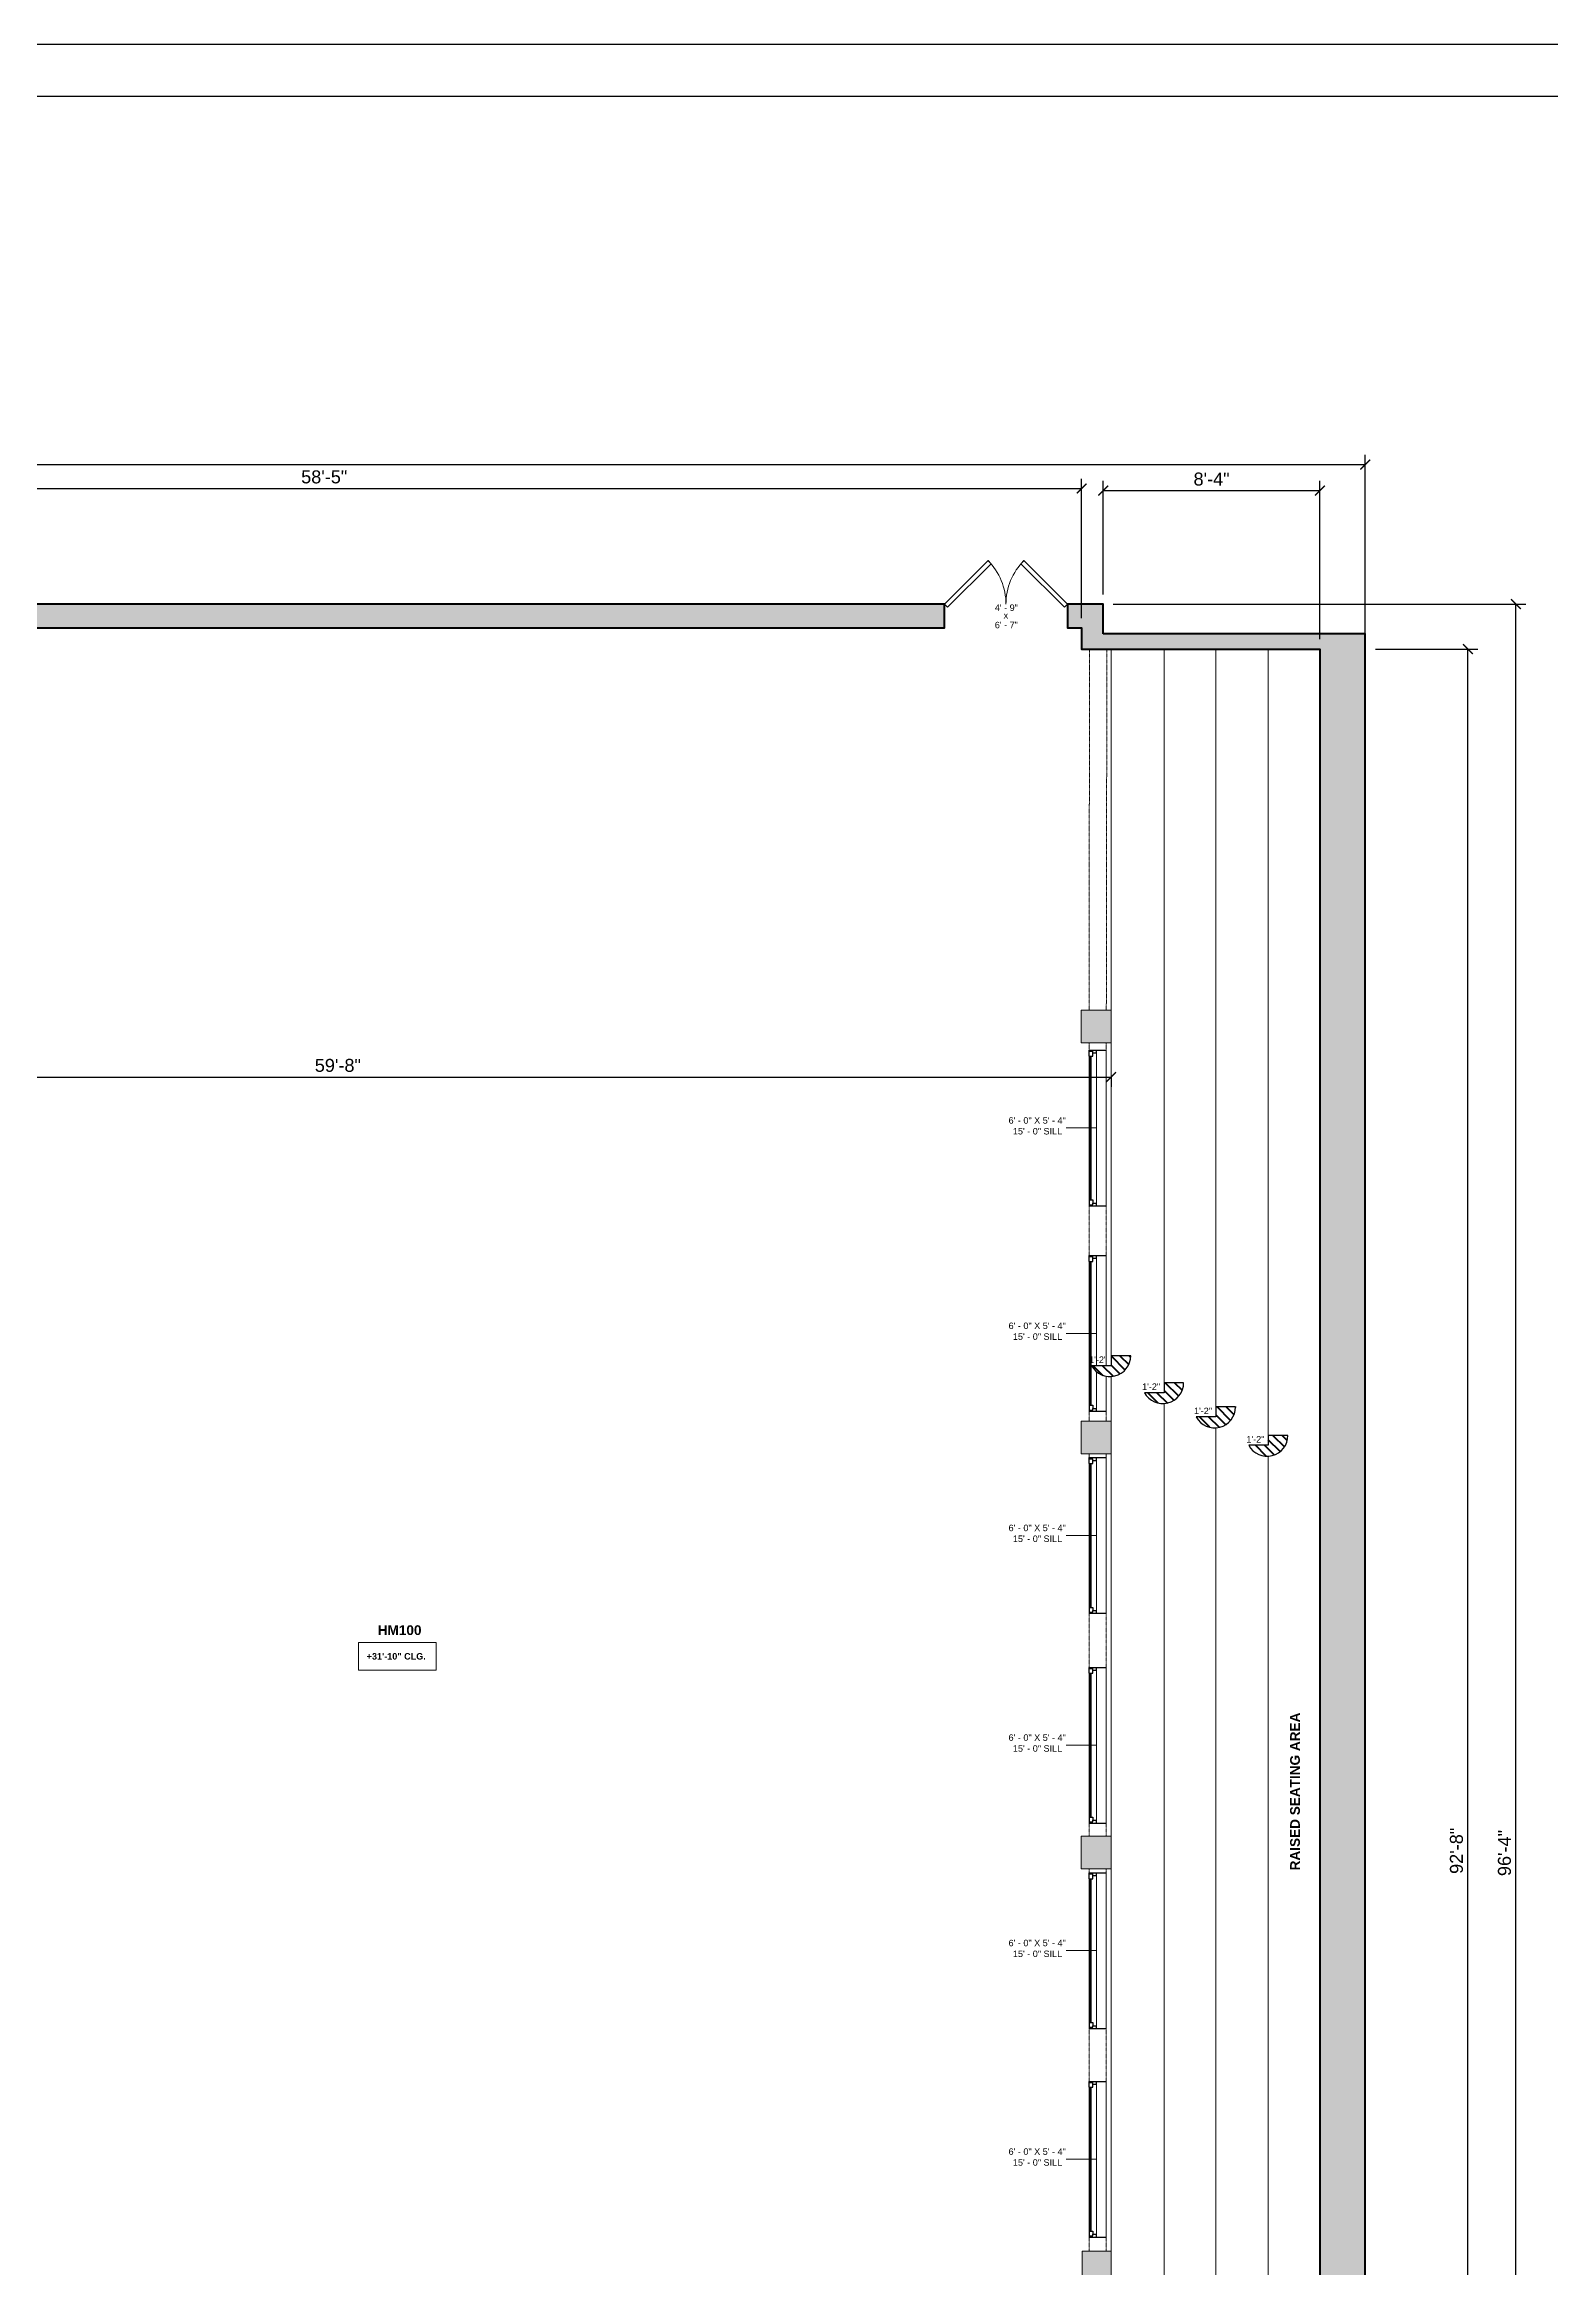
# Model space of a CAD drawing. Header units: inches. Extents: x -2078 to 106214, y -964 to 6385.
# Drawn here: x 73718 to 74415, y 3628 to 4657 of the extents above; entities that cross this region are included whole.
import ezdxf

# ---------------------------------------------------------------- set-up
doc = ezdxf.new("R2010")
doc.units = ezdxf.units.IN
doc.header["$MEASUREMENT"] = 0
doc.linetypes.add('HIDDEN2', pattern=[0.1875, 0.125, -0.0625])
for name, color, linetype, lineweight in [('A-ANNO', 2, 'Continuous', 5), ('A-ANNO-DIMS', 1, 'Continuous', 9), ('A-COLS', 3, 'Continuous', 9), ('A-DETAIL-1', 4, 'Continuous', 40), ('A-DETAIL-2', 20, 'Continuous', 25), ('A-DOOR', 1, 'Continuous', 18), ('A-GENM', 13, 'Continuous', 9), ('A-GLAZ', 2, 'Continuous', 30), ('A-HIDDEN', 2, 'HIDDEN2', 18), ('A-WALL', 3, 'Continuous', 40), ('A-WINDOWS', 2, 'Continuous', 18)]:
    doc.layers.add(name, color=color, linetype=linetype, lineweight=lineweight)
doc.layers.add('A-HATCH', color=9, linetype='Continuous')
doc.layers.add('A-TB', color=7, linetype='Continuous')
doc.styles.add('Arial_1', font='arial.ttf', dxfattribs={"height": 0.0625})
doc.styles.add('Arial_2', font='arial.ttf', dxfattribs={"height": 3})
doc.styles.add('Arial_B', font='arialbd.ttf', dxfattribs={"height": 4.5})
doc.styles.add('Arial_B_1', font='arialbd.ttf', dxfattribs={"height": 3})
doc.styles.add('JC', font='arial.ttf', dxfattribs={"height": 0.125})
doc.dimstyles.new('JC-DIMS', dxfattribs={"dimtxt": 0.125, "dimasz": 0.09375, "dimexe": 0.09375, "dimexo": 0.09375, "dimgap": 0.046875, "dimtad": 1, "dimdec": 1, "dimzin": 0, "dimdsep": 46, "dimlunit": 4, "dimtxsty": 'JC', "dimblk": 'ARCHTICK', "dimcen": 0.09, "dimclrd": 1, "dimclre": 1, "dimclrt": 256, "dimadec": 0, "dimazin": 0, "dimtfac": 1, "dimtdec": 1, "dimtofl": 0, "dimtmove": 1, "dimatfit": 3, "dimfxl": 1, "dimtolj": 1, "dimtzin": 0, "dimarcsym": 0})
pattern_1 = [(135, (73407.1822, 3517.7044), (-2.12132, -2.12132), [])]

# ---------------------------------------------------------------- blocks, each defined once
blk = doc.blocks.new('JC_DOUBLE DOOR - DOUBLE DOOR-1465132-EXISTING FLOOR PLAN _HAMILTON GYM_')
at = {"layer": 'A-DOOR', "lineweight": 30}
for p, q in [((-28.5, 5.5), (-8.3, 25.7)), ((-6.9, 24.2), (-27.1, 4.1)), ((-8.3, 25.7), (-6.9, 24.2)), ((8.3, 25.7), (6.9, 24.2)), ((6.9, 24.2), (27.1, 4.1)), ((28.5, 5.5), (8.3, 25.7)), ((-27.1, 4.1), (-28.5, 5.5)), ((27.1, 4.1), (28.5, 5.5))]:
    blk.add_line(p, q, dxfattribs=at)
at = {"layer": 'A-DOOR', "lineweight": 9}
for centre, start, end in [((-28.5, 5.5), 360, 45), ((28.5, 5.5), 135, 180)]:
    blk.add_arc(centre, 28.5, start, end, dxfattribs=at)
blk = doc.blocks.new('JC_FIXED WINDOW - MUNTIN - FIXED WINDOW-1466922-EXISTING FLOOR PLAN _HAMILTON GYM_')
at = {"layer": 'A-GLAZ'}
for p, q in [((-36, 4), (-36, -4)), ((-33.25, 4), (-36, 4)), ((-36, 0.5), (-34.75, 0.5)), ((-35.5, 4), (-35.5, 2.25)), ((-35.5, 2.25), (-34.75, 2.25)), ((-33.25, 2.25), (-34.75, 2.25)), ((-34.75, 2.25), (-34.75, 0.5)), ((-33.25, 4), (-33.25, 2.25)), ((33.25, 4), (36, 4)), ((33.25, 4), (33.25, 2.25)), ((33.25, 2.25), (35.5, 2.25)), ((34.75, 2.25), (34.75, 0.5)), ((34.75, 0.5), (36, 0.5)), ((35.5, 4), (35.5, 2.25)), ((36, 4), (36, -4))]:
    blk.add_line(p, q, dxfattribs=at)
at = {"layer": 'A-GLAZ', "lineweight": 9}
for p, q in [((34.75, 0.5), (-34.75, 0.5)), ((33.25, 4), (-33.25, 4))]:
    blk.add_line(p, q, dxfattribs=at)
at = {"layer": 'A-GLAZ', "lineweight": 40}
blk.add_line((-33.25, 3.125), (33.25, 3.125), dxfattribs=at)
at = {"layer": 'A-WINDOWS'}
for p, q in [((36, 4), (-36, 4)), ((-36, -4), (36, -4))]:
    blk.add_line(p, q, dxfattribs=at)
blk = doc.blocks.new('JC_FIXED WINDOW - MUNTIN - FIXED WINDOW-V1-EXISTING FLOOR PLAN _HAMILTON GYM_')
at = {"layer": 'A-GLAZ'}
for p, q in [((-36, 4), (-36, -4)), ((-33.3, 4), (-36, 4)), ((-36, 0.5), (-34.8, 0.5)), ((-35.5, 4), (-35.5, 2.2)), ((-35.5, 2.2), (-34.8, 2.2)), ((-33.3, 2.2), (-34.8, 2.2)), ((-34.8, 2.2), (-34.8, 0.5)), ((-33.3, 4), (-33.3, 2.2)), ((33.3, 4), (36, 4)), ((33.3, 4), (33.3, 2.2)), ((33.3, 2.2), (35.5, 2.2)), ((34.8, 2.2), (34.8, 0.5)), ((34.8, 0.5), (36, 0.5)), ((35.5, 4), (35.5, 2.2)), ((36, 4), (36, -4))]:
    blk.add_line(p, q, dxfattribs=at)
at = {"layer": 'A-GLAZ', "lineweight": 9}
for p, q in [((-17.8, 0.5), (-34.8, 0.5)), ((33.3, 4), (-33.3, 4)), ((34.8, 0.5), (-15, 0.5))]:
    blk.add_line(p, q, dxfattribs=at)
at = {"layer": 'A-GLAZ', "lineweight": 40}
blk.add_line((-33.3, 3.1), (33.3, 3.1), dxfattribs=at)
at = {"layer": 'A-WINDOWS'}
for p, q in [((36, 4), (-36, 4)), ((-36, -4), (-19.9, -4)), ((-15, -4), (36, -4))]:
    blk.add_line(p, q, dxfattribs=at)
blk = doc.blocks.new('_ArchTick')
at = {"color": 0, "linetype": 'ByBlock', "const_width": 0.15}
blk.add_lwpolyline([(-0.5, -0.5), (0.5, 0.5)], dxfattribs=at)
blk = doc.blocks.new('*D2746')
at = {"layer": 'A-ANNO-DIMS', "color": 1, "lineweight": -2, "transparency": 16777216}
for p, q in [((73495.9, 4179), (74211.3, 4179)), ((73495.9, 4178.8), (73495.9, 4174.5)), ((74211.3, 4178.8), (74211.3, 4174.5))]:
    blk.add_line(p, q, dxfattribs=at)
at = {"layer": 'Defpoints', "color": 0, "transparency": 16777216}
for p in [(73495.9, 4183.3), (74211.3, 4183.3), (74211.3, 4179)]:
    blk.add_point(p, dxfattribs=at)
at = {"layer": 'A-ANNO-DIMS', "color": 1, "lineweight": -2, "transparency": 16777216, "xscale": 4.5, "yscale": 4.5, "zscale": 4.5, "rotation": 180}
blk.add_blockref('_ArchTick', (73495.9, 4179), dxfattribs=at)
at = {"layer": 'A-ANNO-DIMS', "color": 1, "lineweight": -2, "transparency": 16777216, "xscale": 4.5, "yscale": 4.5, "zscale": 4.5}
blk.add_blockref('_ArchTick', (74211.3, 4179), dxfattribs=at)
at = {"layer": 'A-ANNO-DIMS', "color": 2, "transparency": 16777216, "insert": (73853.6, 4184.4), "char_height": 6, "width": 0.487, "attachment_point": 5, "style": 'JC'}
blk.add_mtext('\\A1;59\'-8"', dxfattribs=at)
blk = doc.blocks.new('*D2749')
at = {"layer": 'A-ANNO-DIMS', "color": 1, "lineweight": -2, "transparency": 16777216}
for p, q in [((73496.9, 4391.3), (73496.9, 4455.8)), ((74197.7, 4391.3), (74197.7, 4455.8)), ((73496.9, 4451.3), (74197.7, 4451.3))]:
    blk.add_line(p, q, dxfattribs=at)
at = {"layer": 'Defpoints', "color": 0, "transparency": 16777216}
for p in [(74197.7, 4451.3), (73496.9, 4386.8), (74197.7, 4386.8)]:
    blk.add_point(p, dxfattribs=at)
at = {"layer": 'A-ANNO-DIMS', "color": 1, "lineweight": -2, "transparency": 16777216, "xscale": 4.5, "yscale": 4.5, "zscale": 4.5, "rotation": 180}
blk.add_blockref('_ArchTick', (73496.9, 4451.3), dxfattribs=at)
at = {"layer": 'A-ANNO-DIMS', "color": 1, "lineweight": -2, "transparency": 16777216, "xscale": 4.5, "yscale": 4.5, "zscale": 4.5}
blk.add_blockref('_ArchTick', (74197.7, 4451.3), dxfattribs=at)
at = {"layer": 'A-ANNO-DIMS', "color": 2, "transparency": 16777216, "insert": (73847.3, 4456.6), "char_height": 6, "width": 0.487, "attachment_point": 5, "style": 'JC'}
blk.add_mtext('\\A1;58\'-5"', dxfattribs=at)
blk = doc.blocks.new('*D2750')
at = {"layer": 'A-ANNO-DIMS', "color": 1, "lineweight": -2, "transparency": 16777216}
for p, q in [((74207.7, 4402.3), (74207.7, 4454.8)), ((74307.9, 4381.5), (74307.9, 4454.8)), ((74207.7, 4450.3), (74307.9, 4450.3))]:
    blk.add_line(p, q, dxfattribs=at)
at = {"layer": 'Defpoints', "color": 0, "transparency": 16777216}
for p in [(74307.9, 4450.3), (74207.7, 4397.8), (74307.9, 4377)]:
    blk.add_point(p, dxfattribs=at)
at = {"layer": 'A-ANNO-DIMS', "color": 1, "lineweight": -2, "transparency": 16777216, "xscale": 4.5, "yscale": 4.5, "zscale": 4.5, "rotation": 180}
blk.add_blockref('_ArchTick', (74207.7, 4450.3), dxfattribs=at)
at = {"layer": 'A-ANNO-DIMS', "color": 1, "lineweight": -2, "transparency": 16777216, "xscale": 4.5, "yscale": 4.5, "zscale": 4.5}
blk.add_blockref('_ArchTick', (74307.9, 4450.3), dxfattribs=at)
at = {"layer": 'A-ANNO-DIMS', "color": 2, "transparency": 16777216, "insert": (74257.8, 4455.6), "char_height": 6, "width": 0.401, "attachment_point": 5, "style": 'JC'}
blk.add_mtext('\\A1;8\'-4"', dxfattribs=at)
blk = doc.blocks.new('*D2751')
at = {"layer": 'A-ANNO-DIMS', "color": 1, "lineweight": -2, "transparency": 16777216}
for p, q in [((72862.7, 4424.6), (72862.7, 4466.8)), ((74328.9, 4381.5), (74328.9, 4466.8)), ((72862.7, 4462.3), (74328.9, 4462.3))]:
    blk.add_line(p, q, dxfattribs=at)
at = {"layer": 'Defpoints', "color": 0, "transparency": 16777216}
for p in [(74328.9, 4462.3), (72862.7, 4420.1), (74328.9, 4377)]:
    blk.add_point(p, dxfattribs=at)
at = {"layer": 'A-ANNO-DIMS', "color": 1, "lineweight": -2, "transparency": 16777216, "xscale": 4.5, "yscale": 4.5, "zscale": 4.5, "rotation": 180}
blk.add_blockref('_ArchTick', (72862.7, 4462.3), dxfattribs=at)
at = {"layer": 'A-ANNO-DIMS', "color": 1, "lineweight": -2, "transparency": 16777216, "xscale": 4.5, "yscale": 4.5, "zscale": 4.5}
blk.add_blockref('_ArchTick', (74328.9, 4462.3), dxfattribs=at)
at = {"layer": 'A-ANNO-DIMS', "color": 2, "transparency": 16777216, "insert": (73595.8, 4467.5), "char_height": 6, "width": 0.574, "attachment_point": 5, "style": 'JC'}
blk.add_mtext('\\A1;122\'-2"', dxfattribs=at)
blk = doc.blocks.new('*D2752')
at = {"layer": 'A-ANNO-DIMS', "color": 1, "lineweight": -2, "transparency": 16777216}
for p, q in [((74333.7, 4377), (74380.9, 4377)), ((74376.4, 3265.2), (74376.4, 4377)), ((74312.4, 3265.2), (74380.9, 3265.2))]:
    blk.add_line(p, q, dxfattribs=at)
at = {"layer": 'Defpoints', "color": 0, "transparency": 16777216}
for p in [(74329.2, 4377), (74376.4, 4377), (74307.9, 3265.2)]:
    blk.add_point(p, dxfattribs=at)
at = {"layer": 'A-ANNO-DIMS', "color": 1, "lineweight": -2, "transparency": 16777216, "xscale": 4.5, "yscale": 4.5, "zscale": 4.5}
for p, rotation in [((74376.4, 4377), 90), ((74376.4, 3265.2), 270)]:
    blk.add_blockref('_ArchTick', p, dxfattribs=dict(at, rotation=rotation))
at = {"layer": 'A-ANNO-DIMS', "color": 2, "transparency": 16777216, "insert": (74371.1, 3821.1), "char_height": 6, "width": 0.487, "attachment_point": 5, "rotation": 90, "style": 'JC'}
blk.add_mtext('\\A1;92\'-8"', dxfattribs=at)
blk = doc.blocks.new('*D2753')
at = {"layer": 'A-ANNO-DIMS', "color": 1, "lineweight": -2, "transparency": 16777216}
for p, q in [((74212.2, 4397.8), (74403.1, 4397.8)), ((74398.6, 3242.4), (74398.6, 4397.8)), ((74214.1, 3242.4), (74403.1, 3242.4))]:
    blk.add_line(p, q, dxfattribs=at)
at = {"layer": 'Defpoints', "color": 0, "transparency": 16777216}
for p in [(74207.7, 4397.8), (74398.6, 4397.8), (74209.6, 3242.4)]:
    blk.add_point(p, dxfattribs=at)
at = {"layer": 'A-ANNO-DIMS', "color": 1, "lineweight": -2, "transparency": 16777216, "xscale": 4.5, "yscale": 4.5, "zscale": 4.5}
for p, rotation in [((74398.6, 4397.8), 90), ((74398.6, 3242.4), 270)]:
    blk.add_blockref('_ArchTick', p, dxfattribs=dict(at, rotation=rotation))
at = {"layer": 'A-ANNO-DIMS', "color": 2, "transparency": 16777216, "insert": (74393.3, 3820.1), "char_height": 6, "width": 0.487, "attachment_point": 5, "rotation": 90, "style": 'JC'}
blk.add_mtext('\\A1;96\'-4"', dxfattribs=at)
blk = doc.blocks.new('JC- existing door Tag_quad - JC- existing door Tag_quad-839775-EXISTING FLOOR PLAN _HAMILTON GYM_')
at = {"layer": 'A-ANNO', "insert": (-0.023, 0.038), "char_height": 0.0625, "width": 0.0505, "attachment_point": 1, "style": 'Arial_1', "bg_fill": 3, "box_fill_scale": 1.25, "bg_fill_color": 256, "bg_fill_true_color": 13158600, "bg_fill_transparency": 0}
blk.add_mtext('x', dxfattribs=at)
blk = doc.blocks.new('JC_TB_48x36 - JC_TB_4836-1441736-Floor Plans')
at = {"layer": 'A-TB'}
for p, q in [((47.997, 24.012), (-0.003, 24.012)), ((47.497, 23.512), (0.747, 23.512))]:
    blk.add_line(p, q, dxfattribs=at)

msp = doc.modelspace()

# ---------------------------------------------------------------- hatches: boundary and pattern name
at = {"layer": 'A-DETAIL-1'}
h = msp.add_hatch(dxfattribs=at)
h.set_pattern_fill('FP_1', color=250, scale=48, style=0, pattern_type=2)
h.set_pattern_definition(pattern_1)
h.paths.add_polyline_path([(74210.99, 4040.458), (74213.096, 4040.753), (74215.087, 4041.501), (74216.866, 4042.668), (74218.347, 4044.195), (74219.457, 4046.009), (74220.143, 4048.023), (74220.372, 4050.138), (74211.295, 4050.138), (74211.295, 4045.515), (74202.218, 4045.515), (74203.431, 4043.767), (74204.996, 4042.327), (74206.839, 4041.265), (74208.87, 4040.632)])
h = msp.add_hatch(dxfattribs=at)
h.set_pattern_fill('FP_1', color=250, scale=48, style=0, pattern_type=2)
h.set_pattern_definition(pattern_1)
h.paths.add_polyline_path([(74235.49, 4027.975), (74237.596, 4028.269), (74239.587, 4029.018), (74241.366, 4030.184), (74242.847, 4031.712), (74243.957, 4033.526), (74244.643, 4035.539), (74244.872, 4037.654), (74235.795, 4037.654), (74235.795, 4033.032), (74226.718, 4033.032), (74227.931, 4031.284), (74229.496, 4029.844), (74231.339, 4028.781), (74233.37, 4028.148)])
h = msp.add_hatch(dxfattribs=at)
h.set_pattern_fill('FP_1', color=250, scale=48, style=0, pattern_type=2)
h.set_pattern_definition(pattern_1)
h.paths.add_polyline_path([(74259.49, 4016.783), (74261.596, 4017.078), (74263.587, 4017.827), (74265.366, 4018.993), (74266.847, 4020.52), (74267.957, 4022.335), (74268.643, 4024.348), (74268.872, 4026.463), (74259.795, 4026.463), (74259.795, 4021.84), (74250.718, 4021.84), (74251.931, 4020.092), (74253.496, 4018.652), (74255.339, 4017.59), (74257.37, 4016.957), (74259.22, 4016.805)])
h = msp.add_hatch(dxfattribs=at)
h.set_pattern_fill('FP_1', color=250, scale=48, style=0, pattern_type=2)
h.set_pattern_definition(pattern_1)
h.paths.add_polyline_path([(74283.74, 4003.622), (74285.846, 4003.917), (74287.837, 4004.665), (74289.616, 4005.832), (74291.097, 4007.359), (74292.207, 4009.173), (74292.893, 4011.187), (74293.122, 4013.302), (74284.045, 4013.302), (74284.045, 4008.679), (74274.968, 4008.679), (74276.181, 4006.931), (74277.746, 4005.491), (74279.589, 4004.429), (74281.62, 4003.796)])

# ---------------------------------------------------------------- linework, layer by layer
at = {"layer": 'A-ANNO', "lineweight": 9}
for p, q in [((74190.608, 4155.484), (74204.608, 4155.484)), ((74190.608, 4060.484), (74204.608, 4060.484)), ((74190.608, 3966.984), (74204.608, 3966.984)), ((74190.608, 3869.984), (74204.608, 3869.984)), ((74190.608, 3774.984), (74204.608, 3774.984)), ((74190.608, 3678.484), (74204.608, 3678.484))]:
    msp.add_line(p, q, dxfattribs=at)
at = {"layer": 'A-ANNO', "flags": 128}
msp.add_lwpolyline([(73863.101, 3917.421), (73899.165, 3917.421), (73899.165, 3904.62), (73863.101, 3904.62)], close=True, dxfattribs=at)
at = {"layer": 'A-DETAIL-2'}
for p, q in [((74211.295, 4045.515), (74202.218, 4045.515)), ((74211.295, 4050.138), (74211.295, 4045.515)), ((74220.372, 4050.138), (74211.295, 4050.138)), ((74235.795, 4033.032), (74226.718, 4033.032)), ((74235.795, 4037.654), (74235.795, 4033.032)), ((74244.872, 4037.654), (74235.795, 4037.654)), ((74259.795, 4021.84), (74250.718, 4021.84)), ((74259.795, 4026.463), (74259.795, 4021.84)), ((74268.872, 4026.463), (74259.795, 4026.463)), ((74284.045, 4013.302), (74284.045, 4008.679)), ((74293.122, 4013.302), (74284.045, 4013.302)), ((74284.045, 4008.679), (74274.968, 4008.679))]:
    msp.add_line(p, q, dxfattribs=at)
for centre in [(74210.713, 4050.113), (74235.213, 4037.63), (74259.213, 4026.439), (74283.463, 4013.277)]:
    msp.add_arc(centre, 9.659, 208.428737, 0.143423, dxfattribs=at)
at = {"layer": 'A-GENM'}
for p, q in [((74235.795, 4376.984), (74235.795, 4037.654)), ((74259.795, 4376.984), (74259.795, 4026.463)), ((74284.045, 4376.984), (74284.045, 4013.302)), ((74211.295, 4050.138), (74211.295, 4194.821)), ((74211.295, 4019.898), (74211.295, 4040.501)), ((74235.795, 4028.017), (74235.795, 3265.151)), ((74259.795, 4016.826), (74259.795, 3265.151)), ((74211.295, 3827.898), (74211.295, 4004.821)), ((74284.045, 4003.665), (74284.045, 3265.151)), ((74211.295, 3635.898), (74211.295, 3812.821))]:
    msp.add_line(p, q, dxfattribs=at)

# ---------------------------------------------------------------- block references
at = {"layer": 'A-WINDOWS', "rotation": 89.99999999999991}
for name, p in [('JC_FIXED WINDOW - MUNTIN - FIXED WINDOW-1466922-EXISTING FLOOR PLAN _HAMILTON GYM_', (74205.108, 4155.484)), ('JC_FIXED WINDOW - MUNTIN - FIXED WINDOW-V1-EXISTING FLOOR PLAN _HAMILTON GYM_', (74205.108, 4060.484)), ('JC_FIXED WINDOW - MUNTIN - FIXED WINDOW-1466922-EXISTING FLOOR PLAN _HAMILTON GYM_', (74205.108, 3966.984)), ('JC_FIXED WINDOW - MUNTIN - FIXED WINDOW-1466922-EXISTING FLOOR PLAN _HAMILTON GYM_', (74205.108, 3869.984)), ('JC_FIXED WINDOW - MUNTIN - FIXED WINDOW-1466922-EXISTING FLOOR PLAN _HAMILTON GYM_', (74205.108, 3774.984)), ('JC_FIXED WINDOW - MUNTIN - FIXED WINDOW-1466922-EXISTING FLOOR PLAN _HAMILTON GYM_', (74205.108, 3678.484))]:
    msp.add_blockref(name, p, dxfattribs=at)

# ---------------------------------------------------------------- texts
at = {"layer": 'A-ANNO', "insert": (74157.523, 4397.63), "char_height": 3, "width": 13.4835, "attachment_point": 1, "style": 'Arial_2', "bg_fill": 3, "box_fill_scale": 1.25, "bg_fill_color": 256, "bg_fill_true_color": 13158600, "bg_fill_transparency": 0}
msp.add_mtext('4\' - 9"', dxfattribs=at)
at = {"layer": 'A-ANNO', "attachment_point": 1}
for s, insert, char_height, width, style in [('6\' - 0" X 5\' - 4"', (74163.887, 4160.472), 3, 33.4815, 'Arial_2'), ('15\' - 0" SILL', (74165.887, 4155.472), 3, 28.482, 'Arial_2'), ('6\' - 0" X 5\' - 4"', (74163.887, 4065.472), 3, 33.4815, 'Arial_2'), ('15\' - 0" SILL', (74165.887, 4060.472), 3, 28.482, 'Arial_2'), ('1\'-2" ', (74201.154, 4049.793), 3, 11.9685, 'Arial_2'), ('1\'-2" ', (74225.654, 4037.31), 3, 11.9685, 'Arial_2'), ('1\'-2" ', (74249.654, 4026.118), 3, 11.9685, 'Arial_2'), ('1\'-2" ', (74273.904, 4012.957), 3, 11.9685, 'Arial_2'), ('6\' - 0" X 5\' - 4"', (74163.887, 3971.972), 3, 33.4815, 'Arial_2'), ('15\' - 0" SILL', (74165.887, 3966.972), 3, 28.482, 'Arial_2'), ('HM100', (73872.031, 3925.443), 4.5, 81.81, 'Arial_B'), ('+31\'-10" CLG.', (73866.941, 3912.581), 3, 34.239, 'Arial_B_1'), ('6\' - 0" X 5\' - 4"', (74163.887, 3874.972), 3, 33.4815, 'Arial_2'), ('15\' - 0" SILL', (74165.887, 3869.972), 3, 28.482, 'Arial_2'), ('6\' - 0" X 5\' - 4"', (74163.887, 3779.972), 3, 33.4815, 'Arial_2'), ('15\' - 0" SILL', (74165.887, 3774.972), 3, 28.482, 'Arial_2'), ('6\' - 0" X 5\' - 4"', (74163.887, 3683.472), 3, 33.4815, 'Arial_2'), ('15\' - 0" SILL', (74165.887, 3678.472), 3, 28.482, 'Arial_2')]:
    msp.add_mtext(s, dxfattribs=dict(at, insert=insert, char_height=char_height, width=width, style=style))
at = {"layer": 'A-ANNO', "insert": (74294.145, 3812.061), "char_height": 4.5, "width": 88.476, "attachment_point": 1, "rotation": 90, "style": 'Arial_B'}
msp.add_mtext('RAISED SEATING AREA', dxfattribs=at)

# ---------------------------------------------------------------- dimensions: what is measured, and where the dimension line sits
at = {"layer": 'A-ANNO-DIMS'}
dim = msp.add_linear_dim(base=(74307.858, 4450.27), p1=(74207.687, 4397.777), p2=(74307.858, 4376.984), dimstyle='JC-DIMS', override={"dimclrt": 2}, dxfattribs=at)
dim.commit()
dim.dimension.update_dxf_attribs({"geometry": '*D2750', "text_midpoint": (74257.772, 4455.584)})
dim = msp.add_linear_dim(base=(74398.588, 4397.777), p1=(74209.608, 3242.401), p2=(74207.687, 4397.777), angle=90, text='96\'-4"', dimstyle='JC-DIMS', override={"dimclrt": 2}, dxfattribs=at)
dim.commit()
dim.dimension.update_dxf_attribs({"geometry": '*D2753', "text_midpoint": (74393.274, 3820.089)})
dim = msp.add_linear_dim(base=(74376.396, 4376.984), p1=(74307.858, 3265.151), p2=(74329.187, 4376.984), angle=90, dimstyle='JC-DIMS', override={"dimclrt": 2}, dxfattribs=at)
dim.commit()
dim.dimension.update_dxf_attribs({"geometry": '*D2752', "text_midpoint": (74371.083, 3821.068)})
dim = msp.add_linear_dim(base=(74211.295, 4179.04), p1=(73495.858, 4183.282), p2=(74211.295, 4183.282), text='59\'-8"', dimstyle='JC-DIMS', override={"dimclrt": 2}, dxfattribs=at)
dim.commit()
dim.dimension.update_dxf_attribs({"geometry": '*D2746', "text_midpoint": (73853.576, 4184.353)})

# ---------------------------------------------------------------- next in the draw order: block references
at = {"layer": 'A-DOOR'}
msp.add_blockref('JC_DOUBLE DOOR - DOUBLE DOOR-1465132-EXISTING FLOOR PLAN _HAMILTON GYM_', (74162.687, 4392.277), dxfattribs=at)

# ---------------------------------------------------------------- next in the draw order: texts
at = {"layer": 'A-ANNO', "insert": (74157.523, 4389.619), "char_height": 3, "width": 13.4835, "attachment_point": 1, "style": 'Arial_2', "bg_fill": 3, "box_fill_scale": 1.25, "bg_fill_color": 256, "bg_fill_true_color": 13158600, "bg_fill_transparency": 0}
msp.add_mtext('6\' - 7"', dxfattribs=at)

# ---------------------------------------------------------------- next in the draw order: hatches: boundary and pattern name
at = {"layer": 'A-HATCH'}
h = msp.add_hatch(color=256, dxfattribs=at)
h.dxf.hatch_style = 1
h.paths.add_polyline_path([(74328.858, 4376.984), (74328.858, 4383.984), (74207.687, 4383.984), (74207.687, 4397.777), (74191.187, 4397.777), (74191.187, 4386.777), (74197.687, 4386.777), (74197.687, 4376.984), (74307.858, 4376.984), (74307.858, 3265.151), (74199.608, 3265.151), (74199.608, 3253.401), (74192.108, 3253.401), (74192.108, 3242.401), (74209.608, 3242.401), (74209.608, 3256.151), (74328.858, 3256.151)])
h.paths.add_polyline_path([(74134.187, 4397.777), (73485.687, 4397.777), (73485.687, 4386.777), (73486.858, 4386.777), (73486.858, 4377.777), (73496.858, 4377.777), (73496.858, 4386.777), (74134.187, 4386.777)])
h.paths.add_polyline_path([(73497.687, 4420.127), (73489.242, 4420.127), (73489.242, 4410.127), (73497.687, 4410.127)])
h.paths.add_polyline_path([(73448.242, 4420.127), (73441.242, 4420.127), (73441.242, 4407.127), (73448.242, 4407.127)])
h.paths.add_polyline_path([(73400.242, 4420.127), (73392.242, 4420.127), (73392.242, 4407.127), (73400.242, 4407.127)])
h.paths.add_polyline_path([(73351.242, 4420.127), (73345.242, 4420.127), (73345.242, 4407.127), (73351.242, 4407.127)])
h.paths.add_polyline_path([(73304.242, 4420.127), (73297.242, 4420.127), (73297.242, 4407.127), (73304.242, 4407.127)])
h.paths.add_polyline_path([(73256.242, 4420.127), (73249.242, 4420.127), (73249.242, 4407.127), (73256.242, 4407.127)])
h.paths.add_polyline_path([(73208.242, 4420.127), (73201.242, 4420.127), (73201.242, 4407.127), (73208.242, 4407.127)])
h.paths.add_polyline_path([(73160.242, 4420.127), (73152.242, 4420.127), (73152.242, 4407.127), (73160.242, 4407.127)])
h.paths.add_polyline_path([(73111.242, 4420.127), (73105.242, 4420.127), (73105.242, 4407.127), (73111.242, 4407.127)])
h.paths.add_polyline_path([(73064.242, 4420.127), (72862.687, 4420.127), (72862.687, 4407.127), (73057.242, 4407.127), (73057.242, 4402.328), (73063.242, 4402.328), (73063.242, 4407.127), (73064.242, 4407.127)])
h.paths.add_polyline_path([(73063.242, 4330.328), (73057.242, 4330.328), (73057.242, 4327.627), (73063.242, 4327.627)])
h.paths.add_polyline_path([(72907.575, 4232.127), (73207.382, 4232.127), (73207.382, 4220.127), (73235.382, 4220.127), (73235.382, 4241.127), (73063.242, 4241.127), (73063.242, 4255.627), (73057.242, 4255.627), (73057.242, 4241.127), (72857.682, 4241.127), (72857.682, 4192.698), (72857.682, 4120.377), (72870.682, 4120.377), (72870.682, 4192.698), (72907.575, 4192.698)])
h.paths.add_polyline_path([(73496.858, 4319.777), (73486.858, 4319.777), (73486.858, 4312.277), (73496.858, 4312.277)])
h.paths.add_polyline_path([(73496.858, 4254.277), (73486.858, 4254.277), (73486.858, 4241.127), (73343.637, 4241.127), (73343.637, 4235.127), (73346.887, 4235.127), (73346.887, 4205.127), (73352.887, 4205.127), (73352.887, 4235.127), (73486.858, 4235.127), (73486.858, 4164.127), (73308.858, 4164.127), (73308.858, 4235.127), (73311.637, 4235.127), (73311.637, 4241.127), (73295.608, 4241.127), (73295.608, 4220.127), (73299.858, 4220.127), (73299.858, 3824.006), (73298.269, 3824.006), (73298.269, 3814.006), (73299.858, 3814.006), (73299.858, 3813.127), (73301.858, 3813.127), (73301.858, 3802.148), (73308.858, 3802.148), (73308.858, 3813.127), (73486.858, 3813.127), (73486.858, 3810.709), (73495.858, 3810.709), (73495.858, 3838.209), (73486.858, 3838.209), (73486.858, 3820.127), (73308.858, 3820.127), (73308.858, 3981.127), (73363.858, 3981.127), (73363.858, 3987.127), (73308.858, 3987.127), (73308.858, 4158.127), (73486.858, 4158.127), (73486.858, 3987.127), (73399.858, 3987.127), (73399.858, 3981.127), (73486.858, 3981.127), (73486.858, 3874.209), (73495.858, 3874.209), (73495.858, 4190.277), (73496.858, 4190.277)])
h.paths.add_polyline_path([(72870.682, 4078.377), (72857.682, 4078.377), (72857.682, 4072.377), (72870.682, 4072.377)])
h.paths.add_polyline_path([(72870.682, 4030.377), (72857.682, 4030.377), (72857.682, 4023.487), (72870.682, 4023.487)])
h.paths.add_polyline_path([(72870.682, 3981.487), (72857.682, 3981.487), (72857.682, 3976.487), (72870.682, 3976.487)])
h.paths.add_polyline_path([(72870.682, 3934.487), (72857.682, 3934.487), (72857.682, 3928.487), (72870.682, 3928.487)])
h.paths.add_polyline_path([(72870.682, 3886.487), (72857.682, 3886.487), (72857.682, 3814.006), (73217.4, 3814.006), (73217.4, 3747.588), (73301.858, 3747.588), (73301.858, 3558.323), (73308.858, 3558.323), (73308.858, 3588.127), (73486.858, 3588.127), (73486.858, 3478.001), (73450.858, 3478.001), (73450.858, 3470.001), (73486.858, 3470.001), (73486.858, 3396.638), (73495.858, 3396.638), (73495.858, 3774.709), (73486.858, 3774.709), (73486.858, 3662.127), (73456.529, 3662.127), (73456.529, 3663.127), (73436.582, 3663.127), (73436.582, 3657.127), (73486.858, 3657.127), (73486.858, 3599.127), (73395.858, 3599.127), (73395.858, 3657.127), (73404.582, 3657.127), (73404.582, 3663.127), (73395.858, 3663.127), (73395.858, 3711.323), (73390.858, 3711.323), (73390.858, 3634.823), (73390.858, 3631.823), (73390.858, 3599.127), (73353.401, 3599.127), (73353.401, 3631.823), (73353.401, 3634.823), (73347.401, 3634.823), (73347.401, 3631.823), (73347.401, 3599.127), (73308.858, 3599.127), (73308.858, 3631.823), (73308.858, 3634.823), (73308.858, 3766.148), (73301.858, 3766.148), (73301.858, 3754.588), (73225.4, 3754.588), (73225.4, 3814.006), (73226.269, 3814.006), (73226.269, 3824.006), (72870.682, 3824.006)])
h.paths.add_polyline_path([(72870.682, 3790.987), (72857.682, 3790.987), (72857.682, 3783.453), (72870.682, 3783.453)], flags=17)
h.paths.add_polyline_path([(72870.682, 3743.453), (72857.682, 3743.453), (72857.682, 3735.453), (72870.682, 3735.453)])
h.paths.add_polyline_path([(72870.682, 3695.453), (72857.682, 3695.453), (72857.682, 3686.953), (72870.682, 3686.953)])
h.paths.add_polyline_path([(72870.682, 3646.953), (72857.682, 3646.953), (72857.682, 3533.006), (72821.858, 3533.006), (72821.858, 3480.756), (72827.858, 3480.756), (72827.858, 3527.006), (72857.682, 3527.006), (72870.682, 3527.006)])
h.paths.add_polyline_path([(72827.858, 3438.756), (72821.858, 3438.756), (72821.858, 3432.167), (72827.858, 3432.167)])
h.paths.add_polyline_path([(72827.858, 3390.167), (72821.858, 3390.167), (72821.858, 3383.382), (72827.858, 3383.382)])
h.paths.add_polyline_path([(72827.858, 3341.382), (72821.858, 3341.382), (72821.858, 3335.407), (72827.858, 3335.407)])
h.paths.add_polyline_path([(72827.858, 3293.407), (72821.858, 3293.407), (72821.858, 3240.001), (72827.858, 3240.001), (72840.987, 3240.001), (72935.858, 3240.001), (72935.858, 3248.001), (72840.987, 3248.001), (72827.858, 3248.001)])
h.paths.add_polyline_path([(73049.608, 3248.001), (73027.858, 3248.001), (73027.858, 3240.001), (73049.608, 3240.001)])
h.paths.add_polyline_path([(73167.108, 3248.001), (73140.608, 3248.001), (73140.608, 3240.001), (73167.108, 3240.001)])
h.paths.add_polyline_path([(73308.858, 3525.323), (73301.858, 3525.323), (73301.858, 3480.001), (73117.858, 3480.001), (73117.858, 3455.001), (73125.858, 3455.001), (73125.858, 3472.001), (73301.858, 3472.001), (73301.858, 3470.001), (73375.108, 3470.001), (73375.108, 3465.251), (73381.108, 3465.251), (73381.108, 3470.001), (73417.858, 3470.001), (73417.858, 3478.001), (73308.858, 3478.001)], flags=17)
h.paths.add_polyline_path([(73495.858, 3339.638), (73486.858, 3339.638), (73486.858, 3283.638), (73480.465, 3283.638), (73480.465, 3275.638), (73486.858, 3275.638), (73486.858, 3242.401), (74134.108, 3242.401), (74134.108, 3253.401), (73495.858, 3253.401)])
h.paths.add_polyline_path([(74211.295, 3443.898), (74197.94, 3443.898), (74197.94, 3428.821), (74211.295, 3428.821)], flags=17)
h.paths.add_polyline_path([(74211.295, 3635.898), (74197.94, 3635.898), (74197.94, 3620.821), (74211.295, 3620.821)], flags=17)
h.paths.add_polyline_path([(74211.295, 3827.898), (74197.44, 3827.898), (74197.44, 3812.821), (74211.295, 3812.821)], flags=17)
h.paths.add_polyline_path([(74211.295, 4019.898), (74197.44, 4019.898), (74197.44, 4004.821), (74211.295, 4004.821)], flags=17)
h.paths.add_polyline_path([(74211.295, 4209.898), (74197.44, 4209.898), (74197.44, 4194.821), (74211.295, 4194.821)], flags=17)
h.paths.add_polyline_path([(73258.108, 3248.001), (73258.108, 3240.001), (73416.858, 3240.001), (73416.858, 3275.638), (73423.465, 3275.638), (73423.465, 3283.638), (73416.858, 3283.638), (73416.858, 3400.001), (73381.108, 3400.001), (73381.108, 3405.251), (73375.108, 3405.251), (73375.108, 3400.001), (73341.084, 3400.001), (73341.084, 3393.001), (73411.858, 3393.001), (73411.858, 3248.001)])
h.paths.add_polyline_path([(73240.858, 3248.001), (73240.858, 3393.001), (73308.084, 3393.001), (73308.084, 3400.001), (73125.858, 3400.001), (73125.858, 3419.001), (73117.858, 3419.001), (73117.858, 3393.001), (73232.858, 3393.001), (73232.858, 3248.001)])

# ---------------------------------------------------------------- next in the draw order: dimensions: what is measured, and where the dimension line sits
at = {"layer": 'A-ANNO-DIMS'}
for base, p1, p2, picture, middle in [((74328.858, 4462.27), (72862.687, 4420.127), (74328.858, 4376.984), '*D2751', (73595.772, 4467.533)), ((74197.687, 4451.27), (73496.858, 4386.777), (74197.687, 4386.777), '*D2749', (73847.272, 4456.584))]:
    dim = msp.add_linear_dim(base=base, p1=p1, p2=p2, dimstyle='JC-DIMS', override={"dimclrt": 2}, dxfattribs=at)
    dim.commit()
    dim.dimension.update_dxf_attribs({"geometry": picture, "text_midpoint": middle})

# ---------------------------------------------------------------- next in the draw order: block references
at = {"layer": 'A-ANNO', "xscale": 48, "yscale": 48, "zscale": 48}
msp.add_blockref('JC- existing door Tag_quad - JC- existing door Tag_quad-839775-EXISTING FLOOR PLAN _HAMILTON GYM_', (74162.687, 4392.277), dxfattribs=at)

# ---------------------------------------------------------------- next in the draw order: block references
at = {"layer": 'A-TB', "xscale": 48, "yscale": 48, "zscale": 48}
msp.add_blockref('JC_TB_48x36 - JC_TB_4836-1441736-Floor Plans', (72566.03, 3504.063), dxfattribs=at)

# ---------------------------------------------------------------- next in the draw order: linework, layer by layer
at = {"layer": 'A-COLS'}
for points in [[(74197.44, 4209.898), (74197.44, 4194.821), (74211.295, 4194.821), (74211.295, 4209.898)], [(74197.44, 4019.898), (74197.44, 4004.821), (74211.295, 4004.821), (74211.295, 4019.898)], [(74197.44, 3827.898), (74197.44, 3812.821), (74211.295, 3812.821), (74211.295, 3827.898)], [(74197.94, 3635.898), (74197.94, 3620.821), (74211.295, 3620.821), (74211.295, 3635.898)]]:
    msp.add_lwpolyline(points, close=True, dxfattribs=at)
at = {"layer": 'A-GENM'}
msp.add_lwpolyline([(74211.295, 4209.898), (74211.295, 4376.984)], dxfattribs=at)
at = {"layer": 'A-HIDDEN'}
for points in [[(74201.108, 4209.898), (74201.354, 4376.984)], [(74209.108, 4209.898), (74209.354, 4376.984)], [(74201.108, 4191.484), (74201.108, 4194.821)], [(74209.108, 4191.484), (74209.108, 4194.821)], [(74201.108, 4119.484), (74201.108, 4096.484)], [(74209.108, 4119.484), (74209.108, 4096.484)], [(74201.108, 4024.484), (74201.108, 4019.898)], [(74209.108, 4024.484), (74209.108, 4019.898)], [(74201.108, 4002.984), (74201.108, 4004.821)], [(74209.108, 4002.984), (74209.108, 4004.821)], [(74201.108, 3930.984), (74201.108, 3905.984)], [(74209.108, 3905.984), (74209.108, 3930.984)], [(74201.108, 3833.984), (74201.108, 3827.898)], [(74209.108, 3833.984), (74209.108, 3827.898)], [(74201.108, 3810.984), (74201.108, 3812.821)], [(74209.108, 3810.984), (74209.108, 3812.821)], [(74201.108, 3738.984), (74201.108, 3713.984)], [(74209.108, 3738.984), (74209.108, 3714.484)], [(74201.108, 3642.484), (74201.108, 3635.898)], [(74209.108, 3642.484), (74209.108, 3635.898)]]:
    msp.add_lwpolyline(points, dxfattribs=at)
at = {"layer": 'A-WALL', "lineweight": 60}
msp.add_lwpolyline([(73485.687, 4397.777), (73485.687, 4386.777), (73486.858, 4386.777), (73486.858, 4377.777), (73496.858, 4377.777), (73496.858, 4386.777), (74134.187, 4386.777), (74134.187, 4397.777)], close=True, dxfattribs=at)
msp.add_lwpolyline([(74207.687, 4383.984), (74207.687, 4397.777), (74191.187, 4397.777), (74191.187, 4386.777), (74197.687, 4386.777), (74197.687, 4376.984), (74307.858, 4376.984), (74307.858, 3265.151), (74199.608, 3265.151), (74199.608, 3253.401), (74192.108, 3253.401), (74192.108, 3242.401), (74209.608, 3242.401), (74209.608, 3256.151), (74328.858, 3256.151), (74328.858, 4383.984), (74207.687, 4383.984)], dxfattribs=at)

doc.saveas('drawing.dxf')
